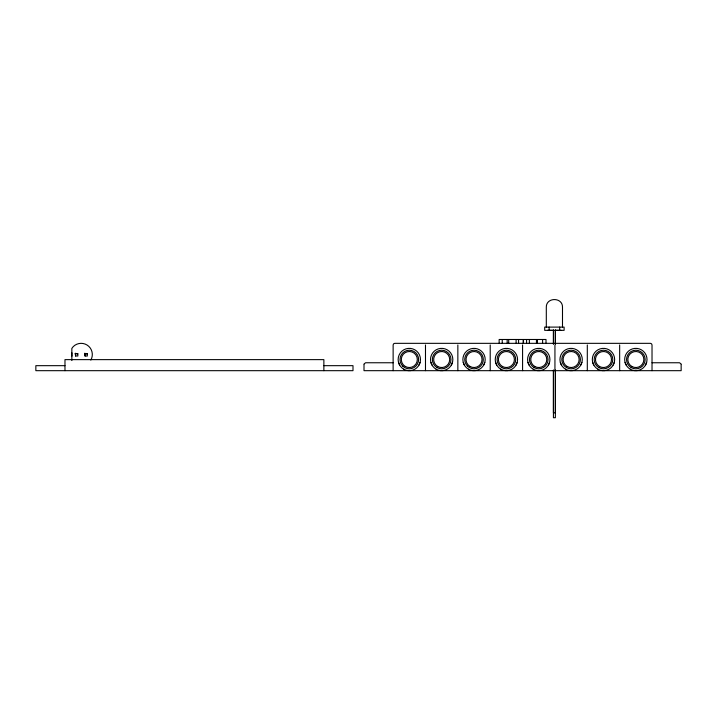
<?xml version="1.0" encoding="UTF-8"?>
<svg xmlns="http://www.w3.org/2000/svg" width="717" height="717" viewBox="0 0 717 717"><rect width="100%" height="100%" fill="white"/><g stroke="black" fill="none" stroke-linecap="round" stroke-linejoin="round"><path stroke-width="1.08" d="M553.452 370.465L553.434 412.867L555.37 412.867L555.352 370.465M553.461 343.685L553.47 330.295M364.057 363.958L365.616 362.757L393.131 362.757M418.979 365.105L420.09 362.408M451.343 365.105L452.454 362.408M483.706 365.105L484.817 362.408M516.061 365.105L517.181 362.408M548.424 365.105L549.545 362.408M580.788 365.105L581.899 362.408M613.152 365.105L614.263 362.408M645.515 365.105L646.626 362.408M547.537 330.349L561.268 330.349M553.569 330.349L544.696 330.349L544.696 327.104L564.109 327.104L564.109 330.349L555.236 330.349M75.312 353.382L77.848 353.777L77.848 356.008L75.617 356.008L75.312 353.382L75.617 356.008M84.767 353.382L87.313 353.804L87.322 356.035L85.081 356.035L84.767 353.382L85.081 356.035M75.617 353.777L77.848 353.777M85.081 353.804L87.313 353.804M652.022 362.757L679.528 362.757L681.096 363.958M64.978 365.67L35.85 365.67L35.85 370.68L352.997 370.68L352.997 365.67L323.869 365.67M625.063 362.408L626.174 365.105M592.699 362.408L593.81 365.105M560.336 362.408L561.447 365.105M527.972 362.408L529.083 365.105M495.608 362.408L496.729 365.105M463.245 362.408L464.365 365.105M430.89 362.408L432.001 365.105M398.527 362.408L399.638 365.105M555.334 330.295L555.343 343.685M681.15 364.37L681.15 370.68L364.003 370.68L364.003 364.37M652.022 370.68L652.022 344.958L651.547 343.81L650.409 343.335L394.744 343.335L393.597 343.81L393.131 344.958L393.131 370.68M619.658 344.958L619.658 370.68M587.304 344.958L587.304 370.68M562.495 327.104L562.495 307.369C562.89 296.972 545.915 296.972 546.309 307.369L546.309 327.104M559.672 327.104L559.672 330.277M555.37 329.954L555.37 344.33M555.37 369.954L555.37 417.724L553.434 417.724L553.434 369.954M554.94 344.958L554.94 370.68M553.434 329.954L553.434 344.33M549.132 327.104L549.132 330.277M546.004 343.335L546.004 339.482L499.149 339.482L499.149 343.335M542.608 339.482L542.608 343.335M537.374 339.482L537.374 343.335M537.06 339.482L537.06 343.335M536.45 339.482L536.45 343.335M529.361 339.482L529.361 343.335M526.583 339.482L526.583 343.335M523.5 339.482L523.5 343.335M523.195 339.482L523.195 343.335M522.576 344.958L522.576 370.68M518.57 339.482L518.57 343.335M516.106 339.482L516.106 343.335M508.703 339.482L508.703 343.335M507.161 339.482L507.161 343.335M502.232 339.482L502.232 343.335M490.213 344.958L490.213 370.68M457.849 344.958L457.849 370.68M425.486 344.958L425.486 370.68M323.869 370.68L323.869 359.629L64.978 359.629L64.978 370.68M71.852 360.561L71.843 348.426L73.259 346.607A11.167 11.167 0 0 1 90.826 360.086M71.987 356.107A9.303 9.303 0 0 1 71.987 352.872M566.466 367.579A9.303 9.303 0 0 0 580.42 359.522A9.303 9.303 0 0 0 566.466 351.464A9.303 9.303 0 0 0 566.466 367.579M403.725 369.192A11.167 11.167 0 0 0 420.476 359.522A11.167 11.167 0 0 0 403.725 349.851A11.167 11.167 0 0 0 403.725 369.192M631.838 366.459A8.012 8.012 0 0 0 643.857 359.522A8.012 8.012 0 0 0 631.838 352.585A8.012 8.012 0 0 0 631.838 366.459M630.261 369.192A11.167 11.167 0 0 0 647.012 359.522A11.167 11.167 0 0 0 630.261 349.851A11.167 11.167 0 0 0 630.261 369.192M402.73 366.1A9.303 9.303 0 0 0 418.298 361.924A9.303 9.303 0 0 0 406.897 350.532A9.303 9.303 0 0 0 402.73 366.1M565.534 369.192A11.167 11.167 0 0 0 582.285 359.522A11.167 11.167 0 0 0 565.534 349.851A11.167 11.167 0 0 0 565.534 369.192M500.816 369.192A11.167 11.167 0 0 0 517.557 359.522A11.167 11.167 0 0 0 500.816 349.851A11.167 11.167 0 0 0 500.816 369.192M501.739 367.579A9.303 9.303 0 0 0 515.702 359.522A9.303 9.303 0 0 0 501.739 351.464A9.303 9.303 0 0 0 501.739 367.579M502.393 366.459A8.012 8.012 0 0 0 514.403 359.522A8.012 8.012 0 0 0 502.393 352.585A8.012 8.012 0 0 0 502.393 366.459M631.193 367.579A9.303 9.303 0 0 0 645.148 359.522A9.303 9.303 0 0 0 631.193 351.464A9.303 9.303 0 0 0 631.193 367.579M567.111 366.459A8.012 8.012 0 0 0 579.13 359.522A8.012 8.012 0 0 0 567.111 352.585A8.012 8.012 0 0 0 567.111 366.459M534.102 367.579A9.303 9.303 0 0 0 548.057 359.522A9.303 9.303 0 0 0 534.102 351.464A9.303 9.303 0 0 0 534.102 367.579M405.302 366.459A8.012 8.012 0 0 0 417.321 359.522A8.012 8.012 0 0 0 405.302 352.585A8.012 8.012 0 0 0 405.302 366.459M598.829 367.579A9.303 9.303 0 0 0 612.784 359.522A9.303 9.303 0 0 0 598.829 351.464A9.303 9.303 0 0 0 598.829 367.579M468.452 369.192A11.167 11.167 0 0 0 485.194 359.522A11.167 11.167 0 0 0 468.452 349.851A11.167 11.167 0 0 0 468.452 369.192M467.457 366.1A9.303 9.303 0 0 0 483.016 361.924A9.303 9.303 0 0 0 471.625 350.532A9.303 9.303 0 0 0 467.457 366.1M437.02 367.579A9.303 9.303 0 0 0 450.975 359.522A9.303 9.303 0 0 0 437.02 351.464A9.303 9.303 0 0 0 437.02 367.579M436.088 369.192A11.167 11.167 0 0 0 452.839 359.522A11.167 11.167 0 0 0 436.088 349.851A11.167 11.167 0 0 0 436.088 369.192M470.029 366.459A8.012 8.012 0 0 0 482.039 359.522A8.012 8.012 0 0 0 470.029 352.585A8.012 8.012 0 0 0 470.029 366.459M597.897 369.192A11.167 11.167 0 0 0 614.648 359.522A11.167 11.167 0 0 0 597.897 349.851A11.167 11.167 0 0 0 597.897 369.192M437.666 366.459A8.012 8.012 0 0 0 449.684 359.522A8.012 8.012 0 0 0 437.666 352.585A8.012 8.012 0 0 0 437.666 366.459M599.475 366.459A8.012 8.012 0 0 0 611.493 359.522A8.012 8.012 0 0 0 599.475 352.585A8.012 8.012 0 0 0 599.475 366.459M533.17 369.192A11.167 11.167 0 0 0 549.921 359.522A11.167 11.167 0 0 0 533.17 349.851A11.167 11.167 0 0 0 533.17 369.192M534.748 366.459A8.012 8.012 0 0 0 546.766 359.522A8.012 8.012 0 0 0 534.748 352.585A8.012 8.012 0 0 0 534.748 366.459"/></g></svg>
